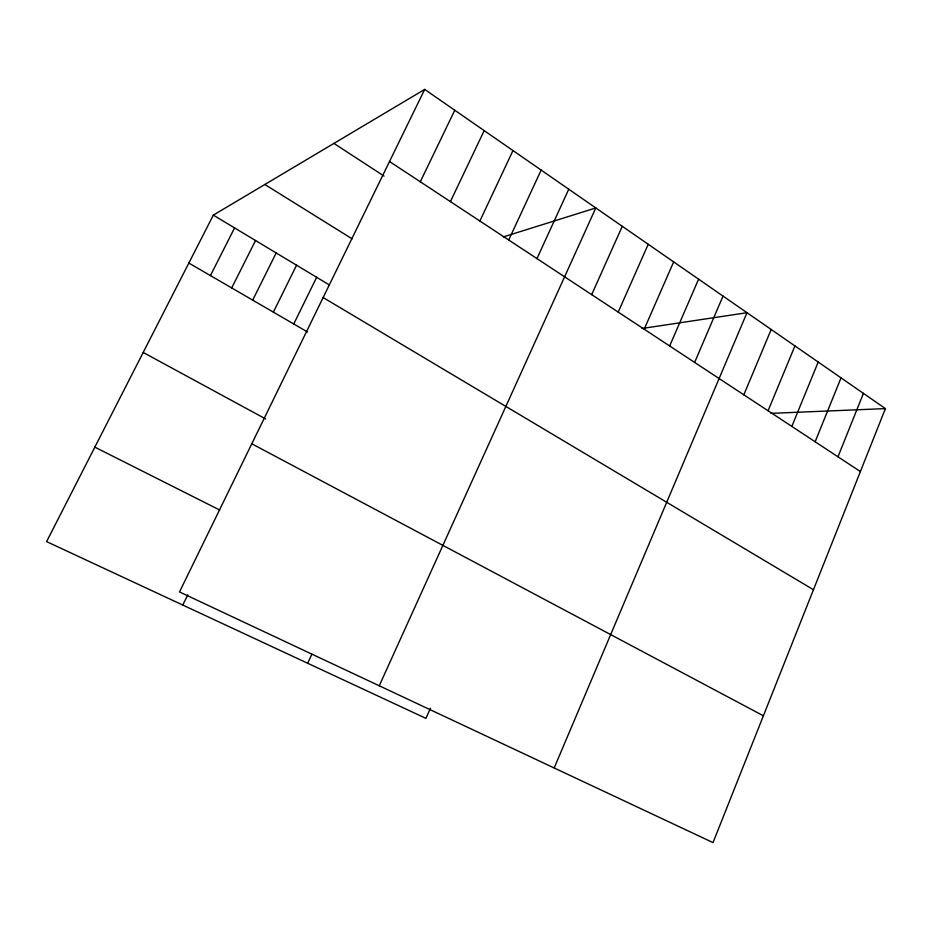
<?xml version="1.0" encoding="UTF-8"?>
<svg xmlns="http://www.w3.org/2000/svg" width="932" height="932" viewBox="0 0 932 932"><rect width="100%" height="100%" fill="white"/><g stroke="black" fill="none" stroke-linecap="round" stroke-linejoin="round"><path stroke-width="1.4" d="M885.4 408.6L713.027 842.598L179.503 591.937L424.701 89.402L885.4 408.6L770.985 413.365M837.973 456.808L863.428 393.386M815.127 441.756L841.037 377.868M791.827 426.413L818.214 362.047M768.073 410.767L794.938 345.923M743.829 394.818L771.195 329.474M554.179 767.968L746.986 312.709L642.136 328.472M694.631 362.42L723.022 296.096M669.665 345.982L698.592 279.169M644.198 329.206L673.661 261.892M618.207 312.092L648.229 244.277M430.444 708.238L425.947 718.374L46.6 541.608L213.323 215.129L424.701 89.402M591.68 294.629L622.285 226.301M379.254 685.777L595.804 207.953L503.233 236.949M536.96 258.595L568.765 189.219M508.721 240.002L541.166 170.09M307.665 663.258L311.929 654.089M479.875 221.012L512.984 150.565M450.412 201.603L484.186 130.62M420.297 181.775L454.769 110.232M182.777 605.066L187.763 594.826M293.755 323.975L316.647 277.293M273.367 312.127L296.562 265.201M252.689 300.127L276.187 252.956M231.707 287.941L255.531 240.526M210.434 275.581L234.573 227.921M94.843 447.139L219.684 510.014M251.791 443.772L763.39 715.799M143.19 352.459L265.655 418.934M188.846 263.057L307.583 332.002M323.136 297.553L813.461 589.723M213.323 215.129L329.031 284.738M264.839 184.489L352.121 238.825M333.924 143.4L384.042 176.078M389.518 161.516L860.399 471.569"/></g></svg>
